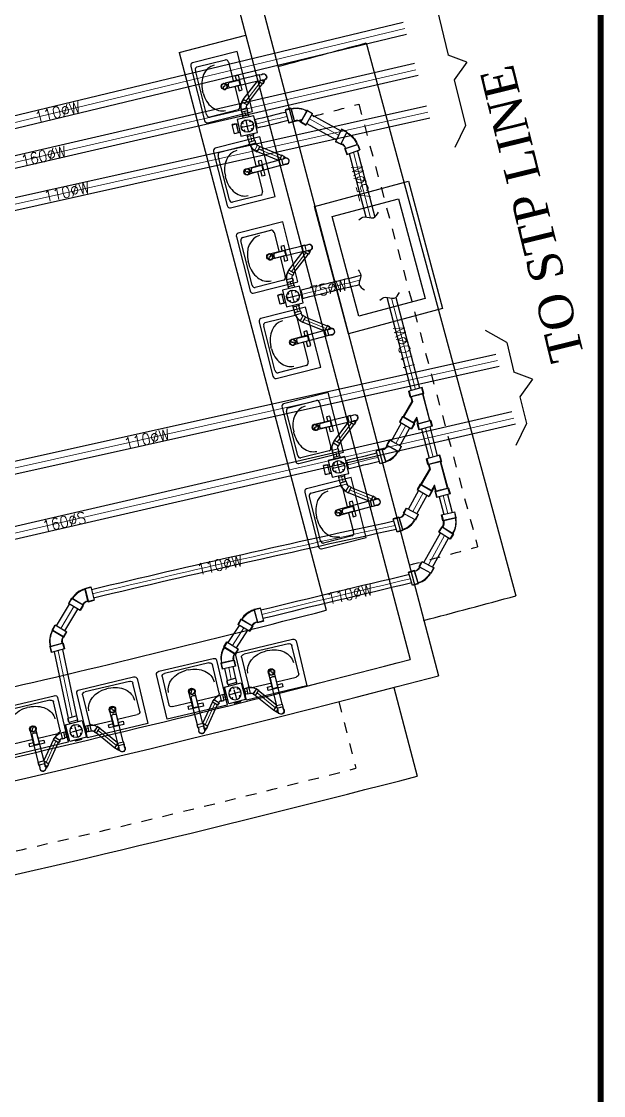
# Model space of a CAD drawing. Header units: metres. Extents: x 159409 to 239023, y 50504 to 95165.
# Drawn here: x 178661 to 179169, y 86713 to 87650 of the extents above; entities that cross this region are included whole.
import ezdxf

# ---------------------------------------------------------------- set-up
doc = ezdxf.new("R2010")
doc.units = ezdxf.units.M
doc.header["$MEASUREMENT"] = 0
doc.linetypes.add('HIDDEN', pattern=[0.125, 0.0625, -0.0625])
for name, color, linetype, lineweight in [('_Annotations', 1, 'Continuous', 25), ('RJ- D - TEXT', 7, 'Continuous', 20), ('RJ- DRA- FLOOR TRAP', 8, 'Continuous', 30), ('RJ- DRA-SOIL PIPE', 12, 'Continuous', 30), ('RJ- DRA-WASTE PIPE', 130, 'Continuous', 30)]:
    doc.layers.add(name, color=color, linetype=linetype, lineweight=lineweight)
doc.layers.add('SANTEH', color=7, linetype='Continuous')
doc.layers.add('TEXT', color=3, linetype='Continuous')
doc.styles.add('DIM', font='times.ttf', dxfattribs={"height": 0.3})
doc.styles.add('RJ', font='romans.shx')

# ---------------------------------------------------------------- blocks, each defined once
blk = doc.blocks.new('d2')
at = {"color": 8, "ltscale": 8}
for p, q in [((-332.7724, -186.4582, 9945.7517), (-332.7528, -186.4543, 9945.7517)), ((-332.6281, -187.1942, 9945.7517), (-332.7724, -186.4582, 9945.7517)), ((-332.6085, -187.1903, 9945.7517), (-332.7528, -186.4543, 9945.7517)), ((-332.7528, -186.4543, 9945.7517), (-332.7528, -186.4543, 9945.7317)), ((-332.7528, -186.4543, 9945.7317), (-332.7528, -186.4543, 9945.7317)), ((-334.226, -186.7431, 9945.7517), (-334.2064, -186.7393, 9945.7517)), ((-334.0817, -187.4791, 9945.7517), (-334.226, -186.7431, 9945.7517)), ((-334.0621, -187.4753, 9945.7517), (-334.2064, -186.7393, 9945.7517)), ((-332.6281, -187.1942, 9945.7517), (-332.6085, -187.1903, 9945.7517)), ((-334.0631, -187.5774, 9945.7517), (-332.5887, -187.2883, 9945.7517)), ((-334.0817, -187.4791, 9945.7517), (-334.0621, -187.4753, 9945.7517))]:
    blk.add_line(p, q, dxfattribs=at)
for centre, start, end in [((-332.6281, -187.1942, 9945.7517), 101.09203, 178.04024), ((-334.0621, -187.4753, 9945.7517), 24.14382, 101.09203)]:
    blk.add_arc(centre, 0.75, start, end, dxfattribs=at)
blk = doc.blocks.new('Rac7')
at = {"color": 0}
for p, q in [((-39473.6, -23808.4), (-38988.3, -23808.4)), ((-39500.6, -24232.1), (-39500.6, -23829.6)), ((-39456.5, -23859.1), (-39456.5, -24114.9)), ((-39032.4, -23838), (-39429.6, -23838)), ((-39221.1, -23854.9), (-39240.8, -23854.9)), ((-39005.4, -24114.9), (-39005.4, -23859.1)), ((-39005.4, -23859.1), (-39005.4, -23859.1)), ((-38961.3, -23829.6), (-38961.3, -24232.1)), ((-39429.6, -24136.1), (-39252.5, -24136.1)), ((-39297, -24164), (-39252.5, -24164)), ((-39297, -24193.5), (-39297, -24164)), ((-39252.5, -24185.9), (-39252.5, -24093.6)), ((-39209.4, -24185.9), (-39209.4, -24093.6)), ((-39209.4, -24136.1), (-39032.4, -24136.1)), ((-39209.4, -24164), (-39164.9, -24164)), ((-39164.9, -24164), (-39164.9, -24193.5)), ((-38961.3, -24232.1), (-39500.6, -24232.1)), ((-39164.9, -24193.5), (-39297, -24193.5)), ((-39252.5, -24185.9), (-39209.4, -24185.9))]:
    blk.add_line(p, q, dxfattribs=at)
at = {"color": 0, "extrusion": (0, 0, -1)}
for centre, major_axis, start_param, end_param in [((-39473.6, -23829.6), (-27, 0), 0, 1.570796), ((-38988.3, -23829.6), (-27, 0), 1.570796, 3.141593), ((-39429.6, -23859.1), (-27, 0), 0, 1.570796), ((-39240.8, -24007.4), (-194.1, 0), 0, 1.570796), ((-39221.1, -24007.4), (-194.1, 0), 1.570796, 3.141593), ((-39032.4, -23859.1), (-27, 0), 1.570796, 3.141593), ((-39231, -24104), (-25.3, 0), 0.552816, 2.588777), ((-39429.6, -24114.9), (-27, 0), -1.570796, 0), ((-39032.4, -24114.9), (-27, 0), -3.141593, -1.570796)]:
    blk.add_ellipse(centre, major_axis=major_axis, ratio=0.785714, start_param=start_param, end_param=end_param, dxfattribs=at)
blk.add_ellipse((-39231, -24048), major_axis=(-27.9, 0), ratio=0.785714, dxfattribs=at)
blk = doc.blocks.new('Waste-7')
for p, q in [((-4.28, 5.26), (-5.93, 3.6)), ((-5.93, 3.6), (-2.77, 0.44)), ((-4.28, 5.26), (-3.9, 5.26)), ((-3.9, 5.26), (-2.61, 6.55)), ((-2.77, 2.34), (-2.5, 2.61)), ((-2.77, 2.34), (-2.77, 0)), ((-2.77, 0), (2.77, 0)), ((-2.5, 2.61), (-2.5, 4.44)), ((2.5, 2.61), (2.5, 4.44)), ((2.77, 2.34), (2.5, 2.61)), ((2.77, 2.34), (2.77, 0))]:
    blk.add_line(p, q)
at = {"color": 8, "lineweight": 0}
for p, q in [((-4.17, 4.99), (-5.75, 3.42)), ((-4.17, 4.99), (-2.5, 3.33)), ((-4.17, 4.99), (-3.79, 4.99)), ((-3.79, 4.99), (-2.74, 6.05)), ((-3.79, 4.99), (-2.5, 3.71)), ((-2.5, 2.23), (-2.23, 2.5)), ((-2.5, 2.23), (2.5, 2.23)), ((-2.5, 2.23), (-2.5, 0)), ((-2.23, 2.5), (-2.23, 4.5)), ((-2.23, 2.5), (2.23, 2.5)), ((2.23, 2.5), (2.23, 4.5)), ((2.5, 2.23), (2.23, 2.5)), ((2.5, 2.23), (2.5, 0))]:
    blk.add_line(p, q, dxfattribs=at)
blk.add_arc((0, 5.63), 2.77, 334.58538, 205.41462)
blk.add_arc((0, 5.63), 2.5, 333.2345, 206.7655, dxfattribs=at)
blk = doc.blocks.new('Waste 45 angle')
for p, q in [((-2.73, 0), (2.73, 0)), ((2.73, -2.37), (2.73, 0)), ((-3.66, -4.62), (-5.34, -6.3)), ((-1.48, -10.15), (-5.34, -6.3)), ((-3.66, -4.62), (-3.34, -4.62)), ((-2.73, -2.37), (-2.73, 0)), ((-2.73, -2.37), (-2.5, -2.59)), ((0.2, -8.48), (-1.48, -10.15)), ((0.2, -8.48), (0.2, -8.16)), ((2.73, -2.37), (2.5, -2.59))]:
    blk.add_line(p, q)
at = {"color": 8, "lineweight": 0}
for p, q in [((2.5, -2.27), (2.5, 0)), ((-3.57, -4.85), (-5.17, -6.46)), ((-0.03, -8.39), (-3.57, -4.85)), ((-3.57, -4.85), (-3.25, -4.85)), ((-0.03, -8.06), (-3.25, -4.85)), ((-2.5, -2.27), (-2.5, 0)), ((-2.5, -2.27), (2.5, -2.27)), ((-2.5, -2.27), (-2.27, -2.5)), ((-2.27, -2.5), (2.27, -2.5)), ((-0.03, -8.39), (-1.64, -9.99)), ((-0.03, -8.39), (-0.03, -8.06)), ((2.5, -2.27), (2.27, -2.5))]:
    blk.add_line(p, q, dxfattribs=at)
for radius, start, end in [(2.98, 315.84719, 359.15799), (7.98, 315.31355, 359.68726)]:
    blk.add_arc((-5.48, -2.55), radius, start, end)
for radius, start, end in [(3.2, 314.09816, 0.90184), (7.75, 314.62694, 0.37389)]:
    blk.add_arc((-5.48, -2.55), radius, start, end, dxfattribs=at)
blk = doc.blocks.new('Floor trap-3')
at = {"layer": 'RJ- DRA- FLOOR TRAP', "color": 8, "lineweight": 0}
for p, q in [((-3.75, 9.09), (-3.75, 12.5)), ((3.75, 9.09), (3.75, 12.5)), ((-7.5, 1.83), (-9, 1.83)), ((-3.75, 9.09), (3.75, 9.09)), ((-3.75, 9.09), (-3.41, 8.75)), ((-3.41, 8.75), (3.41, 8.75)), ((-3.41, 8.75), (-3.41, 7.5)), ((3.75, 9.09), (3.41, 8.75)), ((3.41, 8.75), (3.41, 7.5)), ((7.5, 1.83), (9, 1.83)), ((-7.5, -3.17), (-9, -3.17)), ((-2.5, -7.5), (-2.5, -8.32)), ((2.5, -7.5), (2.5, -8.32)), ((7.5, -3.17), (9, -3.17))]:
    blk.add_line(p, q, dxfattribs=at)
at = {"layer": 'RJ- DRA- FLOOR TRAP', "color": 11, "lineweight": 30}
for p, q in [((-3.64, 0), (3.64, 0)), ((0, 3.64), (0, -3.64))]:
    blk.add_line(p, q, dxfattribs=at)
at = {"layer": 'RJ- DRA- FLOOR TRAP', "color": 126, "lineweight": 30}
blk.add_lwpolyline([(7.5, -7.5), (7.5, 7.5), (-7.5, 7.5), (-7.5, -7.5)], close=True, dxfattribs=at)
blk.add_circle((0, 0), 5.5, dxfattribs=at)
at = {"layer": 'RJ- DRA- FLOOR TRAP', "lineweight": 30, "extrusion": (0, 0, -1)}
for centre, major_axis, start_param, end_param in [((-4.55, 0), (-0.165, 0.165), 3.141593, 9.424778), ((-3.22, 3.22), (0.165, 0.165), 4.712389, 10.995574), ((0, 4.55), (-0.165, 0.165), 3.141593, 9.424778), ((3.22, 3.22), (-0.165, 0.165), 3.141593, 9.424778), ((4.55, 0), (0.165, 0.165), 4.712389, 10.995574)]:
    blk.add_ellipse(centre, major_axis=major_axis, ratio=1, start_param=start_param, end_param=end_param, dxfattribs=at)
at = {"layer": 'RJ- DRA- FLOOR TRAP', "lineweight": 30}
for centre, major_axis, start_param, end_param in [((-3.22, -3.22), (0.165, -0.165), 4.712389, 10.995574), ((0, -4.55), (-0.165, -0.165), 3.141593, 9.424778), ((3.22, -3.22), (-0.165, -0.165), 3.141593, 9.424778)]:
    blk.add_ellipse(centre, major_axis=major_axis, ratio=1, start_param=start_param, end_param=end_param, dxfattribs=at)
at = {"layer": 'RJ- DRA-WASTE PIPE', "lineweight": 30}
for p, q in [((-4.09, 9.09), (-4.09, 12.5)), ((-4.09, 12.5), (4.09, 12.5)), ((4.09, 9.09), (4.09, 12.5)), ((-7.5, 2.05), (-9, 2.05)), ((-9, -3.4), (-9, 2.05)), ((-4.09, 9.09), (-3.75, 8.75)), ((-3.75, 8.75), (-3.75, 7.5)), ((4.09, 9.09), (3.75, 8.75)), ((3.75, 8.75), (3.75, 7.5)), ((7.5, 2.05), (9, 2.05)), ((9, -3.4), (9, 2.05)), ((-7.5, -3.4), (-9, -3.4)), ((-2.73, -7.5), (-2.73, -8.32)), ((-2.73, -8.32), (2.73, -8.32)), ((2.73, -7.5), (2.73, -8.32)), ((7.5, -3.4), (9, -3.4))]:
    blk.add_line(p, q, dxfattribs=at)
blk = doc.blocks.new('A$C00EA195A')
at = {"color": 6}
for p, q in [((9.6, 15.73), (12.51, 20.05)), ((12.51, 20.05), (22.45, 13.33)), ((5.11, 12.77), (0, 11.78)), ((2.28, 0), (0, 11.78)), ((5.11, 12.77), (5.7, 12.37)), ((9.6, 15.73), (9.73, 15.04)), ((19.54, 9.01), (22.45, 13.33)), ((7.39, 0.99), (2.28, 0)), ((7.39, 0.99), (7.79, 1.57)), ((19.54, 9.01), (18.84, 8.88))]:
    blk.add_line(p, q, dxfattribs=at)
at = {"color": 8, "lineweight": 0}
for p, q in [((10.13, 15.62), (12.93, 19.77)), ((5, 12.24), (0.09, 11.29)), ((7.09, 1.44), (5, 12.24)), ((5, 12.24), (5.59, 11.84)), ((7.49, 2.03), (5.59, 11.84)), ((10.13, 15.62), (19.24, 9.46)), ((10.13, 15.62), (10.26, 14.93)), ((10.26, 14.93), (18.54, 9.33)), ((19.24, 9.46), (18.55, 9.33)), ((19.24, 9.46), (22.04, 13.61)), ((7.09, 1.44), (2.18, 0.49)), ((7.09, 1.44), (7.49, 2.03))]:
    blk.add_line(p, q, dxfattribs=at)
for radius, start, end in [(7.05, 280.04548, 326.84916), (17.05, 280.57427, 326.32121)]:
    blk.add_arc((4.36, 18.78), radius, start, end, dxfattribs=at)
at = {"color": 6}
for radius, start, end in [(6.55, 281.79452, 325.10531), (17.55, 281.26088, 325.63459)]:
    blk.add_arc((4.36, 18.78), radius, start, end, dxfattribs=at)
blk = doc.blocks.new('A$C30EA4FFE')
at = {"color": 8, "lineweight": 0}
for p, q in [((5.63, 24.07), (29.05, 28.43)), ((29.52, 29.12), (29.05, 28.43)), ((29.05, 28.43), (30.85, 18.75)), ((29.52, 29.12), (34.36, 30.02)), ((29.52, 29.12), (31.54, 18.28)), ((4.95, 24.54), (0.11, 23.64)), ((4.95, 24.54), (6.96, 13.71)), ((4.95, 24.54), (5.63, 24.07)), ((5.63, 24.07), (7.43, 14.4)), ((26.66, 17.97), (30.85, 18.75)), ((31.54, 18.28), (30.85, 18.75)), ((31.54, 18.28), (36.37, 19.18)), ((6.96, 13.71), (2.12, 12.81)), ((8.97, 10.63), (6.18, 6.57)), ((6.96, 13.71), (7.43, 14.4)), ((7.43, 14.4), (12.98, 15.43)), ((8.97, 10.63), (9.79, 10.78)), ((18.05, 4.39), (8.97, 10.63)), ((12.98, 15.43), (9.79, 10.78)), ((17.9, 5.21), (9.79, 10.78)), ((17.9, 5.21), (26.66, 17.97)), ((18.05, 4.39), (15.27, 0.33)), ((18.05, 4.39), (17.9, 5.21))]:
    blk.add_line(p, q, dxfattribs=at)
at = {"layer": 'RJ- DRA-SOIL PIPE', "color": 6}
for p, q in [((5.77, 24.7), (28.7, 28.96)), ((29.17, 29.65), (28.7, 28.96)), ((29.17, 29.65), (34.25, 30.6)), ((34.25, 30.6), (36.48, 18.6)), ((5.08, 25.17), (0, 24.22)), ((0, 24.22), (2.23, 12.23)), ((5.08, 25.17), (5.77, 24.7)), ((7.31, 13.17), (2.23, 12.23)), ((8.62, 11.16), (5.69, 6.9)), ((7.31, 13.17), (7.78, 13.86)), ((7.78, 13.86), (11.68, 14.59)), ((8.62, 11.16), (9.44, 11.32)), ((11.68, 14.59), (9.44, 11.32)), ((18.53, 5.08), (27.01, 17.44)), ((27.01, 17.44), (30.71, 18.13)), ((31.4, 17.66), (30.71, 18.13)), ((31.4, 17.66), (36.48, 18.6)), ((15.76, 0), (5.69, 6.9)), ((18.68, 4.26), (15.76, 0)), ((18.68, 4.26), (18.53, 5.08))]:
    blk.add_line(p, q, dxfattribs=at)

msp = doc.modelspace()

# ---------------------------------------------------------------- linework, layer by layer
at = {"color": 0, "ltscale": 8}
for p, q in [((178473.61, 89172.501, 0.421), (179025, 87078.893, 0.421)), ((178822.158, 87770.041, 0.421), (179000.436, 87093.122, 0.421)), ((178798.892, 87622.791, 0.421), (178927.073, 87136.092, 0.421))]:
    msp.add_line(p, q, dxfattribs=at)
at = {"color": 2, "ltscale": 10}
for p, q in [((179023.605, 87661.488), (179033.587, 87620.528)), ((179049.786, 87614.368), (179033.587, 87620.528)), ((179049.786, 87614.368), (179038.836, 87598.991)), ((179038.836, 87598.991), (179048.558, 87559.097)), ((179048.558, 87559.097), (179039.305, 87540.053)), ((179084.681, 87369.748), (179066.261, 87380.19)), ((179084.681, 87369.748), (179090.979, 87343.907)), ((179107.177, 87337.746), (179090.979, 87343.907)), ((179107.177, 87337.746), (179096.227, 87322.37)), ((179096.227, 87322.37), (179101.924, 87298.994)), ((179101.924, 87298.994), (179092.671, 87279.949))]:
    msp.add_line(p, q, dxfattribs=at)
at = {"color": 0, "ltscale": 10}
for p, q in [((178798.892, 87622.791, 0.421), (178856.914, 87638.072, 0.421)), ((178962.094, 87631.351), (179092.596, 87148.682)), ((178986.257, 87068.73, 0.421), (179006.387, 86991.308))]:
    msp.add_line(p, q, dxfattribs=at)
at = {"color": 0, "linetype": 'HIDDEN', "ltscale": 150}
for p, q in [((178955.517, 87577.795), (179059.278, 87191.488)), ((178938.024, 87056.313, 0.422), (178952.896, 86998.186))]:
    msp.add_line(p, q, dxfattribs=at)
at = {"color": 6, "const_width": 5.123}
msp.add_lwpolyline([(179166.557, 89854.015), (179166.557, 85112.189), (172422.808, 85112.189), (172422.808, 89854.015)], close=True, dxfattribs=at)
at = {"color": 0, "ltscale": 10}
for centre, radius, start, end in [((175773.022, 99426.332), 12218.5, 284.7544739, 285.1296178), ((175773.022, 99426.332), 12718.5, 284.7544877, 285.1296178), ((175773.022, 99426.332), 12748.5, 282.9872593, 284.6646022), ((175773.022, 99426.332), 12768.5, 274.1093344, 284.7550704), ((175773.1, 99426.332), 12848.5, 282.343422, 284.5749974)]:
    msp.add_arc(centre, radius, start, end, dxfattribs=at)
at = {"color": 0, "linetype": 'HIDDEN', "ltscale": 150}
for radius, start, end in [(12268.5, 284.7544739, 285.0346857), (12668.5, 284.7544877, 285.0346857), (12828.5, 282.5706633, 284.3518467)]:
    msp.add_arc((175773.022, 99426.332), radius, start, end, dxfattribs=at)
at = {"color": 0, "ltscale": 8}
msp.add_arc((175773.022, 99426.332), 12688.5, 282.9872593, 284.3932391, dxfattribs=at)
at = {"layer": '_Annotations', "color": 31}
for points in [[(178916.866, 87488.506), (178998.97, 87510.506), (179028.734, 87399.424), (178946.63, 87377.425)], [(178932.176, 87479.667), (178990.131, 87495.196), (179013.425, 87408.263), (178955.469, 87392.734)]]:
    msp.add_lwpolyline(points, close=True, dxfattribs=at)
at = {"layer": 'RJ- DRA-SOIL PIPE', "color": 6}
for points in [[(178994.282, 87649.174), (178401.22, 87506.434)], [(178997.261, 87638.511), (178403.769, 87495.734)], [(179014.671, 87576.196), (178414.908, 87442.568)], [(179017.635, 87565.587), (178417.256, 87431.821)], [(179075.221, 87359.474), (178643.302, 87263.242)], [(179078.184, 87348.867), (178645.653, 87252.481)]]:
    msp.add_lwpolyline(points, dxfattribs=at)
at = {"layer": 'RJ- DRA-SOIL PIPE', "color": 8, "lineweight": 9}
for points in [[(178995.759, 87643.888), (178373.926, 87494.185)], [(179005.423, 87607.94), (178517.115, 87495.223)], [(179015.867, 87570.724), (178378.788, 87428.782)], [(179076.672, 87354.036), (178433.602, 87211.024)], [(179090.745, 87303.887), (178580.638, 87186.137)]]:
    msp.add_lwpolyline(points, dxfattribs=at)
at = {"layer": 'RJ- DRA-SOIL PIPE'}
for points in [[(179004.27, 87613.423), (178544.49, 87507.29)], [(179007.233, 87602.818), (178546.968, 87496.573)], [(179089.242, 87309.288), (178603.735, 87197.218)], [(179092.205, 87298.683), (178610.99, 87187.603)]]:
    msp.add_lwpolyline(points, dxfattribs=at)
at = {"layer": 'RJ- DRA-WASTE PIPE'}
for p, q in [((178866.357, 87602.752, 0.442), (178838.87, 87596.117, 0.442)), ((178867.53, 87597.891, 0.442), (178839.726, 87591.18, 0.442)), ((178885.925, 87529.08, 0.446), (178858.342, 87521.511, 0.446)), ((178887.248, 87524.258, 0.446), (178859.98, 87516.775, 0.446)), ((178906.148, 87453.988, 0.448), (178878.662, 87447.353, 0.448)), ((178907.321, 87449.127, 0.448), (178879.518, 87442.416, 0.448)), ((178925.716, 87380.316, 0.452), (178898.134, 87372.747, 0.452)), ((178927.039, 87375.494, 0.452), (178899.772, 87368.011, 0.452)), ((178945.94, 87305.224, 0.453), (178918.453, 87298.589, 0.453)), ((178947.113, 87300.363, 0.453), (178919.309, 87293.652, 0.453)), ((178965.508, 87231.552, 0.457), (178937.925, 87223.983, 0.457)), ((178966.831, 87226.73, 0.457), (178939.563, 87219.247, 0.457)), ((178883.889, 87052.992, -0.444), (178877.03, 87080.76, -0.444)), ((178888.743, 87054.191, -0.444), (178881.962, 87081.642, -0.444)), ((178819.549, 87037.367, -0.866), (178812.385, 87065.058, -0.866)), ((178814.709, 87036.115, -0.866), (178807.626, 87063.49, -0.866)), ((178745.164, 87020.162, -0.444), (178738.305, 87047.929, -0.444)), ((178750.018, 87021.361, -0.444), (178743.237, 87048.812, -0.444)), ((178675.983, 87003.284, -0.866), (178668.901, 87030.659, -0.866)), ((178680.824, 87004.537, -0.866), (178673.659, 87032.227, -0.866))]:
    msp.add_line(p, q, dxfattribs=at)
at = {"layer": 'RJ- DRA-WASTE PIPE', "linetype": 'Continuous'}
for p, q in [((178854.781, 87581.791, 0.442), (178867.022, 87597.769, 0.442)), ((178859.146, 87579.267, 0.442), (178871.611, 87595.538, 0.442)), ((178854.549, 87567.158, 0.442), (178852.806, 87573.474, 0.442)), ((178859.358, 87568.268, 0.442), (178858.287, 87572.275, 0.442)), ((178859.814, 87544.798, 0.442), (178858.511, 87549.623, 0.442)), ((178864.546, 87546.455, 0.442), (178863.363, 87550.836, 0.442)), ((178866.773, 87536.425, 0.446), (178885.325, 87528.946, 0.446)), ((178869.184, 87540.844, 0.446), (178888.275, 87533.148, 0.446)), ((178894.572, 87433.027, 0.448), (178906.813, 87449.005, 0.448)), ((178898.937, 87430.503, 0.448), (178911.403, 87446.774, 0.448)), ((178894.34, 87418.394, 0.448), (178892.597, 87424.71, 0.448)), ((178899.149, 87419.504, 0.448), (178898.079, 87423.511, 0.448)), ((178904.337, 87397.691, 0.448), (178903.154, 87402.072, 0.448)), ((178899.606, 87396.034, 0.448), (178898.302, 87400.86, 0.448)), ((178906.565, 87387.661, 0.452), (178925.117, 87380.182, 0.452)), ((178908.975, 87392.08, 0.452), (178928.067, 87384.384, 0.452)), ((178934.364, 87284.263, 0.453), (178946.604, 87300.241, 0.453)), ((178938.729, 87281.739, 0.453), (178951.194, 87298.01, 0.453)), ((178934.132, 87269.63, 0.453), (178932.389, 87275.946, 0.453)), ((178938.941, 87270.74, 0.453), (178937.87, 87274.747, 0.453)), ((178939.397, 87247.27, 0.453), (178938.094, 87252.096, 0.453)), ((178944.129, 87248.927, 0.453), (178942.945, 87253.308, 0.453)), ((178948.766, 87243.316, 0.457), (178967.858, 87235.62, 0.457)), ((178946.356, 87238.897, 0.457), (178964.908, 87231.418, 0.457)), ((178855.265, 87067.564, -0.448), (178855.193, 87067.546, -0.448)), ((178857.425, 87068.107, -0.448), (178855.744, 87067.685, -0.448)), ((178868.13, 87066.121, -0.444), (178883.713, 87053.581, -0.444)), ((178827.755, 87056.194, -0.866), (178819.418, 87037.874, -0.866)), ((178838.55, 87062.835, -0.866), (178836.674, 87062.414, -0.866)), ((178839.704, 87058.022, -0.866), (178837.801, 87057.579, -0.866)), ((178841.166, 87058.363, -0.866), (178841.048, 87058.335, -0.866)), ((178856.513, 87062.723, -0.448), (178856.504, 87062.72, -0.448)), ((178858.53, 87063.229, -0.448), (178857.141, 87062.88, -0.448)), ((178865.45, 87061.86, -0.444), (178881.486, 87048.955, -0.444)), ((178832.036, 87053.531, -0.866), (178823.546, 87034.874, -0.866)), ((178699.824, 87030.005, -0.866), (178697.948, 87029.584, -0.866)), ((178716.539, 87034.734, -0.448), (178716.468, 87034.716, -0.448)), ((178718.699, 87035.276, -0.448), (178717.018, 87034.854, -0.448)), ((178717.788, 87029.892, -0.448), (178717.778, 87029.89, -0.448)), ((178719.804, 87030.399, -0.448), (178718.415, 87030.05, -0.448)), ((178726.724, 87029.03, -0.444), (178742.761, 87016.124, -0.444)), ((178729.404, 87033.291, -0.444), (178744.988, 87020.75, -0.444)), ((178689.029, 87023.363, -0.866), (178680.693, 87005.043, -0.866)), ((178693.311, 87020.7, -0.866), (178684.821, 87002.043, -0.866)), ((178700.979, 87025.191, -0.866), (178699.075, 87024.748, -0.866)), ((178702.441, 87025.532, -0.866), (178702.323, 87025.505, -0.866))]:
    msp.add_line(p, q, dxfattribs=at)
at = {"layer": 'RJ- DRA-WASTE PIPE', "color": 8, "lineweight": 9}
for p, q in [((178856.963, 87580.529, 0.442), (178869.466, 87596.849, 0.442)), ((178855.908, 87571.64, 0.46), (178856.902, 87567.701, 0.424)), ((178860.955, 87550.163, 0.442), (178862.18, 87545.627, 0.442)), ((178867.978, 87538.634, 0.446), (178887.094, 87530.929, 0.446)), ((178950.856, 87535.867, -0.011), (178965.865, 87478.677, -0.009)), ((178896.755, 87431.765, 0.448), (178909.258, 87448.085, 0.448)), ((178895.699, 87422.876, 0.466), (178896.693, 87418.937, 0.429)), ((178984.074, 87408.523, 0.431), (179004.971, 87328.894, 0.434)), ((178900.746, 87401.399, 0.448), (178901.971, 87396.863, 0.448)), ((178907.77, 87389.87, 0.452), (178926.886, 87382.165, 0.452)), ((178936.546, 87283.001, 0.453), (178949.049, 87299.321, 0.453)), ((179013.813, 87295.199, 0.435), (179020.455, 87269.89, 0.436)), ((178935.491, 87274.112, 0.471), (178936.485, 87270.173, 0.435)), ((178940.537, 87252.635, 0.453), (178941.763, 87248.099, 0.453)), ((178947.561, 87241.106, 0.457), (178966.677, 87233.401, 0.457)), ((179029.297, 87236.195, 0.437), (179033.374, 87220.659, 0.438)), ((178693.219, 87100.854, -0.468), (178705.538, 87042.871, -0.466)), ((178842.055, 87086.097, -0.466), (178844.264, 87075.702, -0.466)), ((178856.442, 87065.282, -0.448), (178857.856, 87065.638, -0.448)), ((178837.242, 87059.977, -0.848), (178839.116, 87060.441, -0.865)), ((178866.79, 87063.991, -0.444), (178882.846, 87051.069, -0.444)), ((178829.895, 87054.862, -0.866), (178821.38, 87036.15, -0.866)), ((178698.516, 87027.146, -0.848), (178700.391, 87027.611, -0.865)), ((178717.717, 87032.452, -0.448), (178719.131, 87032.807, -0.448)), ((178728.064, 87031.16, -0.444), (178744.121, 87018.239, -0.444)), ((178691.17, 87022.031, -0.866), (178682.655, 87003.319, -0.866))]:
    msp.add_line(p, q, dxfattribs=at)
at = {"layer": 'RJ- DRA-WASTE PIPE', "color": 6, "linetype": 'Continuous'}
for p, q in [((178947.242, 87534.899, -0.011), (178961.797, 87479.434, -0.009)), ((178954.471, 87536.836, -0.011), (178969.557, 87479.352, -0.009)), ((178980.007, 87409.28, 0.431), (179001.351, 87327.945, 0.434)), ((178987.766, 87409.199, 0.431), (179008.591, 87329.843, 0.434)), ((179010.193, 87294.25, 0.435), (179016.835, 87268.942, 0.436)), ((179017.433, 87296.147, 0.435), (179024.075, 87270.839, 0.436)), ((179025.677, 87235.247, 0.437), (179029.719, 87219.846, 0.438)), ((179032.917, 87237.144, 0.437), (179037.03, 87221.472, 0.438)), ((178689.592, 87099.916, -0.468), (178701.924, 87041.878, -0.466)), ((178696.846, 87101.791, -0.468), (178709.157, 87043.847, -0.466)), ((178838.404, 87085.274, -0.466), (178840.649, 87074.709, -0.466)), ((178845.707, 87086.92, -0.466), (178847.883, 87076.678, -0.466))]:
    msp.add_line(p, q, dxfattribs=at)
at = {"layer": 'RJ- DRA-WASTE PIPE', "color": 8, "lineweight": 9}
for points, elevation in [([(178912.457, 87564.936), (178937.951, 87550.763)], 0.423), ([(178987.946, 87281.795), (178996.657, 87297.418)], 0.434), ([(179002.743, 87222.301), (179011.824, 87238.589)], 0.436), ([(179016.274, 87175.774), (179030.479, 87201.251)], -0.003), ([(178695.581, 87120.324), (178706.887, 87139.294)], -0.004), ([(178845.44, 87105.505), (178855.155, 87120.699)], -0.003)]:
    msp.add_lwpolyline(points, dxfattribs=dict(at, elevation=elevation))
at = {"layer": 'RJ- DRA-WASTE PIPE', "color": 6, "linetype": 'Continuous'}
for points, elevation in [([(178914.486, 87568.489), (178939.731, 87554.454)], 0.423), ([(178910.254, 87561.08), (178936.018, 87546.756)], 0.423), ([(178984.043, 87283.912), (178992.823, 87299.66)], 0.434), ([(178991.543, 87279.844), (179000.189, 87295.352)], 0.434), ([(178998.84, 87224.419), (179007.99, 87240.831)], 0.436), ([(179006.34, 87220.351), (179015.357, 87236.523)], 0.436), ([(179012.371, 87177.891), (179026.726, 87203.638)], -0.003), ([(179019.871, 87173.823), (179033.937, 87199.051)], -0.003), ([(178691.755, 87122.578), (178703.09, 87141.597)], -0.004), ([(178699.106, 87118.247), (178710.385, 87137.172)], -0.004), ([(178841.687, 87107.878), (178851.333, 87122.965)], -0.003), ([(178848.899, 87103.318), (178858.776, 87118.767)], -0.003)]:
    msp.add_lwpolyline(points, dxfattribs=dict(at, elevation=elevation))
at = {"layer": 'RJ- DRA-WASTE PIPE'}
for centre in [(178838.139, 87593.448, 0.442), (178858.049, 87518.758, 0.446), (178877.93, 87444.684, 0.448), (178897.841, 87369.994, 0.452), (178917.722, 87295.92, 0.453), (178937.632, 87221.23, 0.457), (178879.289, 87082.359, -0.444), (178809.637, 87065.391, -0.866), (178740.564, 87049.529, -0.444), (178670.912, 87032.56, -0.866)]:
    msp.add_circle(centre, 2.768, dxfattribs=at)
at = {"layer": 'RJ- DRA-WASTE PIPE', "color": 8, "lineweight": 0}
for centre in [(178838.139, 87593.448, 0.442), (178858.049, 87518.758, 0.446), (178877.93, 87444.684, 0.448), (178897.841, 87369.994, 0.452), (178917.722, 87295.92, 0.453), (178937.632, 87221.23, 0.457), (178879.289, 87082.359, -0.444), (178809.637, 87065.391, -0.866), (178740.564, 87049.529, -0.444), (178670.912, 87032.56, -0.866)]:
    msp.add_circle(centre, 2.5, dxfattribs=at)
at = {"layer": 'RJ- DRA-WASTE PIPE'}
for centre, start, end in [((178838.432, 87592.232, 0.442), 103.57037, 283.57037), ((178837.846, 87594.663, 0.442), 283.57037, 103.57037), ((178857.718, 87519.964, 0.446), 105.345725, 285.345725), ((178858.38, 87517.553, 0.446), 285.345725, 105.345725), ((178878.224, 87443.469, 0.448), 103.57037, 283.57037), ((178877.637, 87445.899, 0.448), 283.57037, 103.57037), ((178897.51, 87371.2, 0.452), 105.345725, 285.345725), ((178898.171, 87368.789, 0.452), 285.345725, 105.345725), ((178918.015, 87294.705, 0.453), 103.57037, 283.57037), ((178917.429, 87297.135, 0.453), 283.57037, 103.57037), ((178937.301, 87222.436, 0.457), 105.345725, 285.345725), ((178937.963, 87220.025, 0.457), 285.345725, 105.345725), ((178878.076, 87082.06, -0.444), 13.875071, 193.875071), ((178880.503, 87082.659, -0.444), 193.875071, 13.875071), ((178808.427, 87065.078, -0.866), 194.505928, 14.505928), ((178810.847, 87065.704, -0.866), 14.505928, 194.505928), ((178739.35, 87049.229, -0.444), 13.875071, 193.875071), ((178741.777, 87049.828, -0.444), 193.875071, 13.875071), ((178669.702, 87032.247, -0.866), 194.505928, 14.505928), ((178672.122, 87032.874, -0.866), 14.505928, 194.505928)]:
    msp.add_arc(centre, 1.25, start, end, dxfattribs=at)
at = {"layer": 'RJ- DRA-WASTE PIPE', "color": 6, "linetype": 'Continuous'}
for centre, start, end in [((181815.19, 75552.672, 0.424), 103.6728768, 103.8012586), ((181817.174, 75545.44, 0.424), 103.6710616, 103.8021439), ((181854.981, 75403.908, 0.429), 103.5495231, 103.8012586), ((181856.965, 75396.676, 0.429), 103.5643326, 103.8021439), ((181894.769, 75255.157, 0.435), 103.6728768, 103.8012586), ((181896.754, 75247.925, 0.435), 103.6710616, 103.8021439), ((181582.669, 75120.887, -0.004), 102.1183208, 103.3718269), ((181584.542, 75113.626, -0.004), 102.117069, 103.3721613), ((181820.496, 75124.672, -0.003), 103.1831741, 103.8012586), ((181822.481, 75117.439, -0.003), 103.1824563, 103.8021439)]:
    msp.add_arc(centre, 12368.5, start, end, dxfattribs=at)
at = {"layer": 'RJ- DRA-WASTE PIPE', "color": 8, "lineweight": 9}
for centre, start, end in [((181816.182, 75549.056, 0.424), 103.6719692, 103.8017013), ((181855.973, 75400.292, 0.429), 103.5581373, 103.8107019), ((181895.762, 75251.541, 0.435), 103.6719692, 103.8017013), ((181583.606, 75117.256, -0.004), 102.1176949, 103.3719941), ((181821.489, 75121.055, -0.003), 103.1828152, 103.8017013)]:
    msp.add_arc(centre, 12368.5, start, end, dxfattribs=at)
at = {"layer": 'RJ- DRA-WASTE PIPE', "color": 6, "linetype": 'Continuous'}
for points in [[(178955.566, 87476.98, -0.009), (178960.451, 87479.435, -0.009), (178968.288, 87478.713, -0.009), (178972.844, 87483.591, -0.009)], [(178955.075, 87433.365, 0.008), (178957.213, 87428.334, 0.008), (178955.991, 87420.558, 0.008), (178960.569, 87415.701, 0.008)], [(178973.775, 87406.827, 0.431), (178978.66, 87409.281, 0.431), (178986.498, 87408.559, 0.431), (178991.054, 87413.437, 0.431)]]:
    msp.add_spline(points, degree=3, dxfattribs=at)

# ---------------------------------------------------------------- block references
at = {"color": 8, "xscale": -100, "yscale": 100, "zscale": 100, "rotation": 205.298699042479}
msp.add_blockref('d2', (216870.322, 85064.498, -994575.171), dxfattribs=at)
at = {"color": 6, "ltscale": 10, "xscale": -1}
for name, p, rotation in [('A$C00EA195A', (178889.225, 87571.875, 0.424), 206.2096971106053), ('A$C00EA195A', (178938.218, 87556.466, -0.011), 165.1964398756544), ('A$C30EA4FFE', (178997.8, 87286.421, 0.435), 295.2232702668689), ('A$C30EA4FFE', (179013.272, 87227.415, 0.436), 295.2232702668689)]:
    msp.add_blockref(name, p, dxfattribs=dict(at, rotation=rotation))
at = {"color": 6, "ltscale": 10}
for p, rotation in [((178971.853, 87263.66, 0.435), 5.576073640838328), ((178986.65, 87204.166, 0.437), 5.576073640838328), ((179033.711, 87196.543, -0.437), 46.58933087578928), ((179000.181, 87157.639, -0.003), 5.576073640838328), ((178723.922, 87156.58, -0.004), 182.8144375887319), ((178871.62, 87138.39, -0.003), 183.3897326879876), ((178692.034, 87125.01, -0.468), 228.5476867841478), ((178842.043, 87110.3, -0.466), 226.7491164060231)]:
    msp.add_blockref('A$C00EA195A', p, dxfattribs=dict(at, rotation=rotation))
at = {"layer": 'RJ- DRA- FLOOR TRAP', "rotation": 103.0044068041161}
for p in [(178858.269, 87558.78, 0.424), (178898.061, 87410.016, 0.429), (178937.852, 87261.252, 0.435)]:
    msp.add_blockref('Floor trap-3', p, dxfattribs=at)
at = {"layer": 'RJ- DRA- FLOOR TRAP', "xscale": -1, "rotation": 15.07189099946462}
for p in [(178847.522, 87063.602, -0.466), (178708.797, 87030.771, -0.466)]:
    msp.add_blockref('Floor trap-3', p, dxfattribs=at)
at = {"layer": 'RJ- DRA-WASTE PIPE', "xscale": -1}
for name, p, rotation in [('Waste-7', (178866.943, 87600.322, 0.442), 283.5703701450516), ('Waste 45 angle', (178857.074, 87580.465, 0.442), 329.9585158165984), ('Waste-7', (178906.735, 87451.558, 0.448), 283.5703701450516), ('Waste 45 angle', (178896.865, 87431.701, 0.448), 329.9585158165984), ('Waste-7', (178946.526, 87302.794, 0.453), 283.5703701450516), ('Waste 45 angle', (178936.657, 87282.937, 0.453), 329.9585158165984), ('Waste 45 angle', (178866.791, 87063.994, -0.444), 237.8303244058174), ('Waste-7', (178886.316, 87053.592, -0.444), 193.8750707067909), ('Waste 45 angle', (178728.066, 87031.163, -0.444), 237.8303244058174), ('Waste-7', (178747.591, 87020.761, -0.444), 193.8750707067909)]:
    msp.add_blockref(name, p, dxfattribs=dict(at, rotation=rotation))
at = {"layer": 'RJ- DRA-WASTE PIPE'}
for name, p, rotation in [('Waste 45 angle', (178867.977, 87538.631, 0.446), 241.3904713525369), ('Waste-7', (178886.586, 87526.669, 0.446), 285.3457250515634), ('Waste-7', (178886.589, 87526.656, 0.446), 285.3457250515634), ('Waste 45 angle', (178907.768, 87389.867, 0.452), 241.3904713525369), ('Waste-7', (178926.378, 87377.905, 0.452), 285.3457250515634), ('Waste-7', (178926.381, 87377.892, 0.452), 285.3457250515634), ('Waste 45 angle', (178947.56, 87241.103, 0.457), 241.3904713525369), ('Waste-7', (178966.169, 87229.141, 0.457), 285.3457250515634), ('Waste 45 angle', (178830.004, 87054.795, -0.866), 148.1177819869824), ('Waste-7', (178817.129, 87036.741, -0.866), 194.5059276585292), ('Waste 45 angle', (178691.278, 87021.964, -0.866), 148.1177819869824), ('Waste-7', (178678.403, 87003.91, -0.866), 194.5059276585292)]:
    msp.add_blockref(name, p, dxfattribs=dict(at, rotation=rotation))
at = {"layer": 'SANTEH', "zscale": 0.09999999999999991}
for p, xscale, yscale, rotation in [((177474.584, 83198.317, 0.444), -0.09999999999999988, 0.0999999999999999, 104.2702775155914), ((177494.48, 83123.935, 0.446), -0.09999999999999988, 0.0999999999999999, 104.2702775155914), ((177514.376, 83049.553, 0.449), -0.09999999999999988, 0.0999999999999999, 104.2702775155914), ((177534.271, 82975.171, 0.452), -0.09999999999999988, 0.0999999999999999, 104.2702775155914), ((177554.167, 82900.789, 0.454), -0.09999999999999988, 0.0999999999999999, 104.2702775155914), ((177574.063, 82826.407, 0.457), -0.09999999999999988, 0.0999999999999999, 104.2702775155914), ((182143.403, 90325.531, -0.444), 0.09999999999999991, 0.09999999999999991, 13.31464389496866), ((182074.116, 90308.794, -0.444), 0.09999999999999991, 0.09999999999999991, 13.31464389496866), ((182004.677, 90292.701, -0.444), 0.09999999999999991, 0.09999999999999991, 13.31464389496866), ((181935.315, 90276.285, -0.444), 0.09999999999999991, 0.09999999999999991, 13.31464389496866)]:
    msp.add_blockref('Rac7', p, dxfattribs=dict(at, xscale=xscale, yscale=yscale, rotation=rotation))

# ---------------------------------------------------------------- texts
at = {"layer": 'RJ- D - TEXT', "lineweight": 20, "style": 'RJ', "width": 0.9}
for s, rotation, p in [('110%%CW', 13.588301, (178674.355, 87561.307)), ('160%%CW', 12.36756, (178661.97, 87523.324)), ('75%%CW', 104.510655, (178966.461, 87494.513, -0.443)), ('110%%CW', 11.929902, (178682.148, 87492.208)), ('75%%CW', 11.929902, (178914.25, 87408.789, 0.429)), ('110%%CW', 104.510655, (179005.111, 87346.467)), ('110%%CW', 11.929902, (178752.016, 87276.602)), ('160%%CS', 12.36756, (178680.628, 87204.228)), ('110%%CW', 11.929902, (178815.522, 87166.643, -0.004)), ('110%%CW', 11.929902, (178928.952, 87141.152, -0.003))]:
    msp.add_text(s, height=10, rotation=rotation, dxfattribs=at).set_placement(p)
at = {"layer": 'TEXT', "lineweight": -2, "ltscale": 2, "insert": (179153.086, 87357.436), "char_height": 30, "width": 592.79045, "attachment_point": 7, "rotation": 103.754159, "style": 'DIM'}
msp.add_mtext('{\\C6;TO STP LINE}', dxfattribs=at)

doc.saveas('drawing.dxf')
